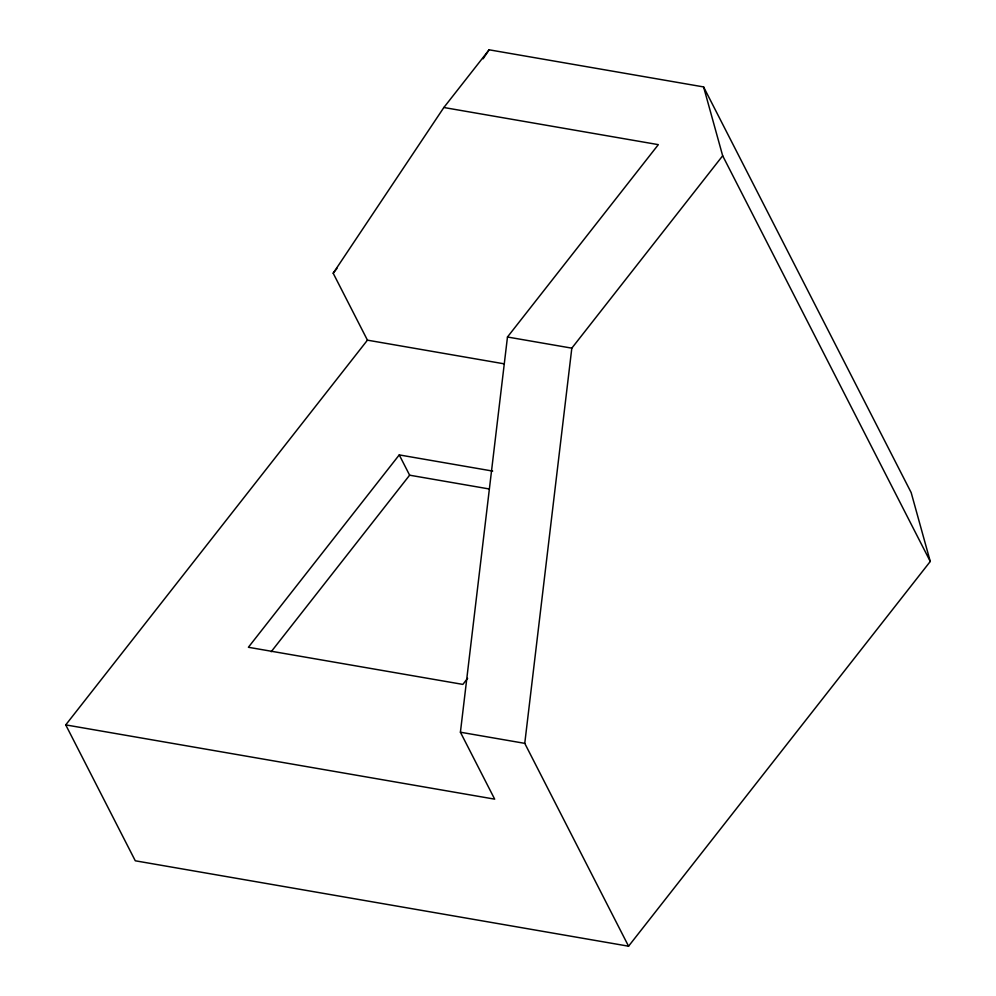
<?xml version="1.0" encoding="UTF-8"?>
<svg xmlns="http://www.w3.org/2000/svg" width="996" height="996" viewBox="0 0 996 996"><rect width="100%" height="100%" fill="white"/><g stroke="black" fill="none" stroke-linecap="round" stroke-linejoin="round"><path stroke-width="1.49" d="M367.437 340.159L65.736 724.889L494.676 799.153L460.413 732.222L507.474 337.009L658.331 144.644L443.855 107.506L333.187 273.228L367.437 340.159L503.777 363.764M703.587 86.926L911.178 492.622L930.264 561.47L628.563 946.2L524.755 743.352L571.816 348.152L722.673 155.774L703.587 86.926L489.111 49.8L443.855 107.506M483.11 58.789L489.111 49.8M333.187 273.228L336.959 268.41M492.696 471.083L399.247 454.911L248.39 647.276L462.866 684.401L467.634 678.313M271.186 651.733L409.63 475.192L489.285 488.986M507.474 337.009L571.816 348.152M460.413 732.222L524.755 743.352M628.563 946.2L135.282 860.793L65.736 724.889M722.673 155.774L930.264 561.47M399.247 454.911L409.63 475.192"/></g></svg>
